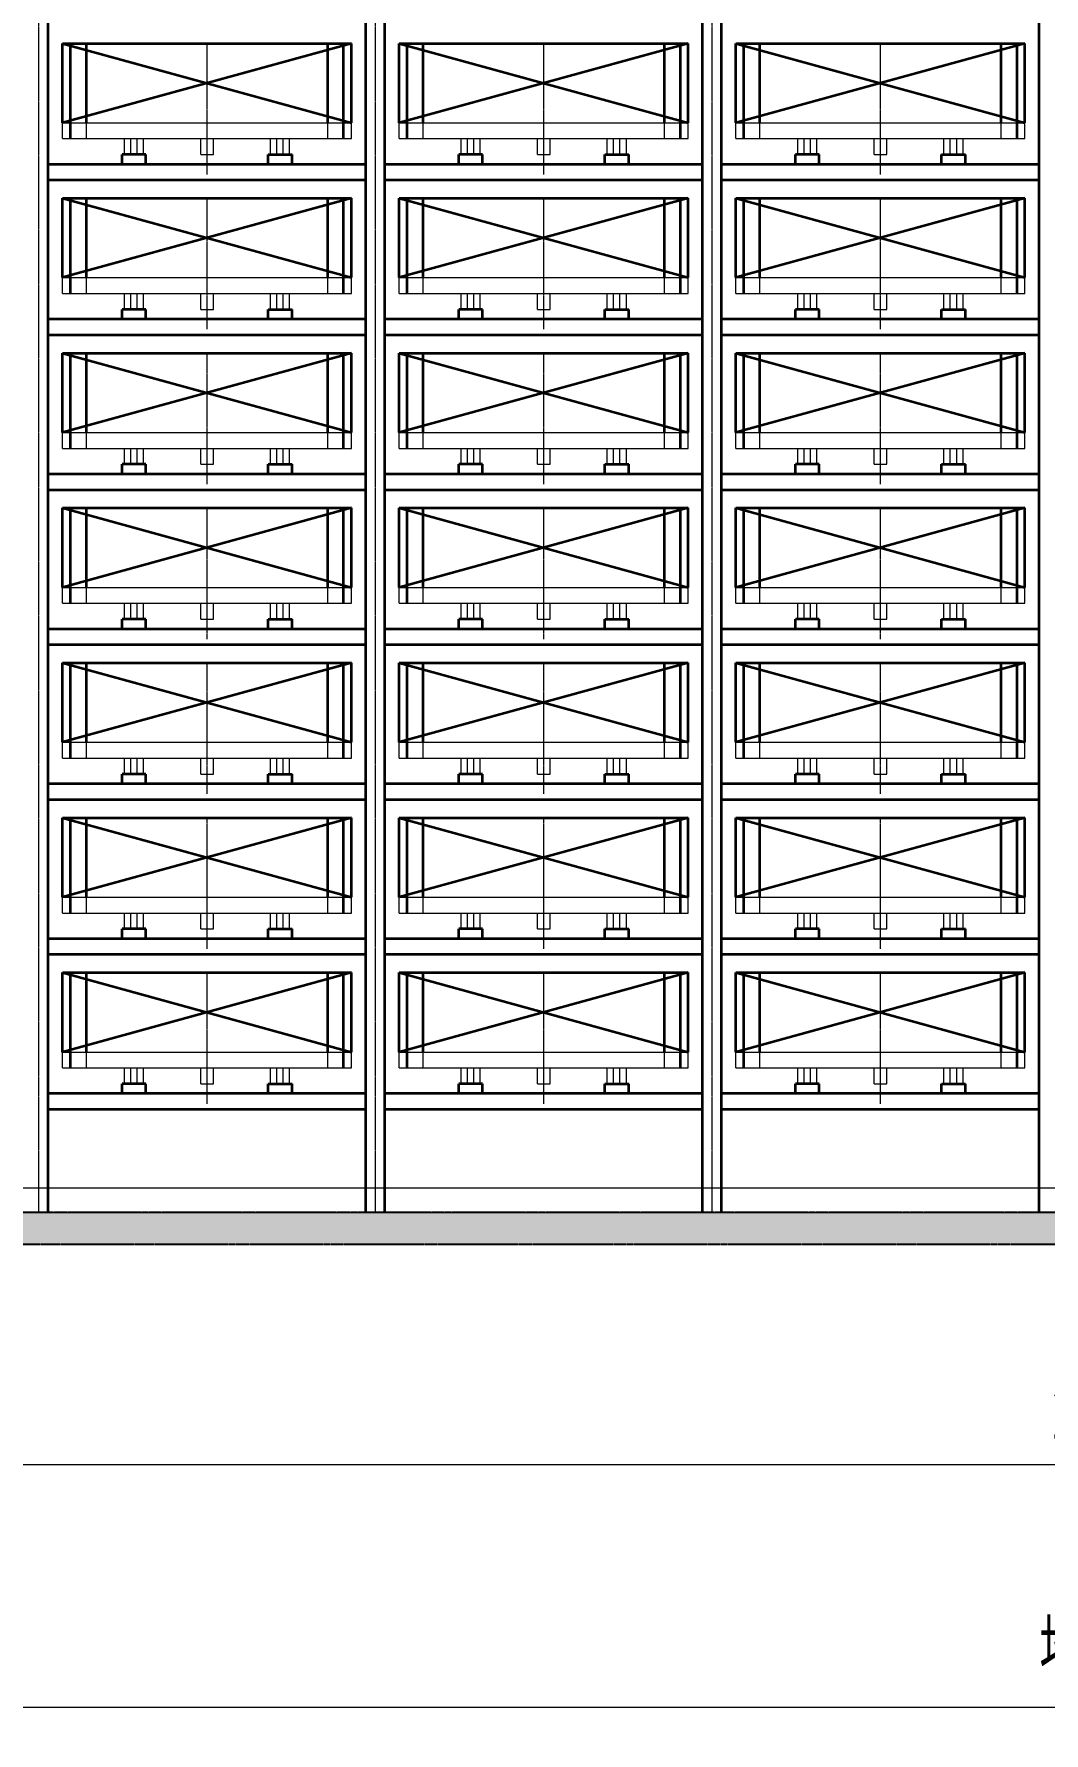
# Model space of a CAD drawing. Header units: millimetres. Extents: x -67280 to 67280, y -47520 to 47520.
# Drawn here: x -20048 to -13688, y 4323 to 15019 of the extents above; entities that cross this region are included whole.
import ezdxf

# ---------------------------------------------------------------- set-up
doc = ezdxf.new("R2010")
doc.units = ezdxf.units.MM
doc.linetypes.add('双点画线', pattern=[22, 12, -2, 2, -2, 2, -2])
doc.linetypes.add('点画线', pattern=[18, 12, -2, 2, -2])
doc.layers.get('0').update_dxf_attribs({"lineweight": 35})
for name, color, linetype, lineweight in [('7', 30, '双点画线', 18), ('ACADCAXA细实线层', 3, 'Continuous', 18), ('ACAD细实线', 2, 'Continuous', 18), ('EB0', 7, 'Continuous', 35), ('中心线层', 1, '点画线', 18), ('剖面线层', 6, 'Continuous', 18), ('尺寸线层', 4, 'Continuous', 18), ('细实线层', 3, 'Continuous', 18)]:
    doc.layers.add(name, color=color, linetype=linetype, lineweight=lineweight)
doc.styles.add('标准', font='', dxfattribs={"width": 0.667})
doc.styles.get('标准').set_extended_font_data('宋体')
doc.dimstyles.new('标准', dxfattribs={"dimscale": 160, "dimtxt": 2, "dimasz": 1, "dimexe": 1, "dimexo": 0, "dimgap": 1, "dimtad": 1, "dimdec": 1, "dimdsep": 46, "dimtxsty": '标准', "dimblk": '_CAXARROW', "dimcen": 0, "dimdle": 2, "dimaunit": 1, "dimadec": 0, "dimazin": 2, "dimtfac": 0.707107, "dimtdec": 3, "dimtmove": 0, "dimatfit": 3, "dimfxl": 0, "dimfrac": 2, "dimtolj": 1, "dimarcsym": 0})

# ---------------------------------------------------------------- blocks, each defined once
blk = doc.blocks.new('*X1422')
at = {"layer": '尺寸线层', "linetype": 'Continuous', "lineweight": 18}
for points in [[(-45548, 4483), (-45388, 4463), (-45388, 4503)], [(20352, 4483), (20192, 4463), (20192, 4503)]]:
    blk.add_hatch(color=0, dxfattribs=at).paths.add_polyline_path(points, flags=0)
at = {"layer": '尺寸线层', "color": 0}
for p, q in [((-45548, 7647), (-45548, 4323)), ((20352, 7647), (20352, 4323))]:
    blk.add_line(p, q, dxfattribs=at)
at = {"layer": '尺寸线层', "color": 0, "linetype": 'Continuous', "lineweight": 18}
blk.add_line((20352, 4483), (-45548, 4483), dxfattribs=at)
at = {"layer": '尺寸线层', "color": 0, "insert": (-12598, 4850), "char_height": 320, "width": 4468.48, "attachment_point": 5, "line_spacing_factor": 1.15057, "style": '标准'}
blk.add_mtext('\\T1.1;地轨总长=65900', dxfattribs=at)
blk = doc.blocks.new('_CAXARROW')
blk.add_hatch(color=0).paths.add_polyline_path([(0, 0), (-1, 0.125), (-1, -0.125)], flags=0)
blk = doc.blocks.new('*X1431')
at = {"layer": '尺寸线层', "linetype": 'Continuous', "lineweight": 18}
for points in [[(-43338, 6014), (-43178, 6034), (-43178, 5994)], [(18142, 6014), (17982, 6034), (17982, 5994)]]:
    blk.add_hatch(color=0, dxfattribs=at).paths.add_polyline_path(points, flags=0)
at = {"layer": '尺寸线层', "color": 0}
for p, q in [((-43338, 7600), (-43338, 5854)), ((18142, 7600), (18142, 5854))]:
    blk.add_line(p, q, dxfattribs=at)
at = {"layer": '尺寸线层', "color": 0, "linetype": 'Continuous', "lineweight": 18}
blk.add_line((-43338, 6014), (18142, 6014), dxfattribs=at)
at = {"layer": '尺寸线层', "color": 0, "insert": (-12598, 6334), "char_height": 320, "width": 4248.88, "attachment_point": 5, "line_spacing_factor": 1.15057, "style": '标准'}
blk.add_mtext('\\T1.1;2120x29=61480', dxfattribs=at)
blk = doc.blocks.new('*X1599')
at = {"layer": '剖面线层', "linetype": 'Continuous', "lineweight": 18}
h = blk.add_hatch(dxfattribs=at)
h.set_pattern_fill('AR-CONC', color=256, style=0)
h.set_pattern_definition([(50, (0, 0), (182.18467, -15.9391), [19.05, -209.55]), (355, (0, 0), (-35.2428, 191.05664), [15.24, -167.64]), (100.451, (15.18, -1.33), (146.9425, 175.1167), [16.19, -178.09]), (46.1842, (0, 50.8), (271.07904, -42.0423), [28.575, -314.325]), (96.6356, (22.6, 47.3), (237.4042, 247.4256), [24.285, -267.135]), (351.184, (0, 50.8), (237.4046, 247.4251), [22.86, -251.46]), (21, (25.4, 38.1), (151.61488, -102.26552), [19.05, -209.55]), (326, (25.4, 38.1), (61.80203, 184.18797), [15.24, -167.64]), (71.4514, (38.03, 29.58), (213.4165, 81.92286), [16.19, -178.09]), (37.5, (0, 0), (3.088603, 84.55504), [0, -165.608, 0, -170.18, 0, -168.275]), (7.5, (0, 0), (66.81966, 100.18057), [0, -97.028, 0, -161.798, 0, -64.135]), (-32.5, (-56.64, 0), (135.590595, -5.728744), [0, -63.5, 0, -198.12, 0, -262.89]), (-42.5, (-82.04, 0), (148.12918, 25.4265), [0, -82.55, 0, -131.572, 0, -186.69])])
h.paths.add_polyline_path([(-65900, -100), (-65900, -3), (-65900, 100), (0, 100), (0, -100)], flags=0)
at = {"layer": '7', "linetype": '双点画线', "lineweight": 25}
for p, q in [((0, 100), (-65900, 100)), ((-65900, -100), (0, -100))]:
    blk.add_line(p, q, dxfattribs=at)

msp = doc.modelspace()

# ---------------------------------------------------------------- linework, layer by layer
at = {"layer": 'ACADCAXA细实线层', "color": 2, "linetype": 'Continuous', "lineweight": 18}
for p, q in [((-19867.969, 14459.786), (-18047.969, 14459.786)), ((-17747.969, 14459.786), (-15927.969, 14459.786)), ((-15627.969, 14459.786), (-13807.969, 14459.786)), ((-19867.969, 14359.786), (-18047.969, 14359.786)), ((-19477.969, 14259.786), (-19477.969, 14359.786)), ((-19397.969, 14259.786), (-19397.969, 14359.786)), ((-18997.969, 14259.786), (-18997.969, 14359.786)), ((-18917.969, 14259.786), (-18917.969, 14359.786)), ((-18517.969, 14259.786), (-18517.969, 14359.786)), ((-18437.969, 14259.786), (-18437.969, 14359.786)), ((-17747.969, 14359.786), (-15927.969, 14359.786)), ((-17357.969, 14259.786), (-17357.969, 14359.786)), ((-17277.969, 14259.786), (-17277.969, 14359.786)), ((-16877.969, 14259.786), (-16877.969, 14359.786)), ((-16797.969, 14259.786), (-16797.969, 14359.786)), ((-16397.969, 14259.786), (-16397.969, 14359.786)), ((-16317.969, 14259.786), (-16317.969, 14359.786)), ((-15627.969, 14359.786), (-13807.969, 14359.786)), ((-15237.969, 14259.786), (-15237.969, 14359.786)), ((-15157.969, 14259.786), (-15157.969, 14359.786)), ((-14757.969, 14259.786), (-14757.969, 14359.786)), ((-14677.969, 14259.786), (-14677.969, 14359.786)), ((-14277.969, 14259.786), (-14277.969, 14359.786)), ((-14197.969, 14259.786), (-14197.969, 14359.786)), ((-19477.969, 14259.786), (-19397.969, 14259.786)), ((-18997.969, 14259.786), (-18917.969, 14259.786)), ((-18517.969, 14259.786), (-18437.969, 14259.786)), ((-17357.969, 14259.786), (-17277.969, 14259.786)), ((-16877.969, 14259.786), (-16797.969, 14259.786)), ((-16397.969, 14259.786), (-16317.969, 14259.786)), ((-15237.969, 14259.786), (-15157.969, 14259.786)), ((-14757.969, 14259.786), (-14677.969, 14259.786)), ((-14277.969, 14259.786), (-14197.969, 14259.786)), ((-19867.969, 13484.786), (-18047.969, 13484.786)), ((-17747.969, 13484.786), (-15927.969, 13484.786)), ((-15627.969, 13484.786), (-13807.969, 13484.786)), ((-19867.969, 13384.786), (-18047.969, 13384.786)), ((-19477.969, 13284.786), (-19477.969, 13384.786)), ((-19397.969, 13284.786), (-19397.969, 13384.786)), ((-18997.969, 13284.786), (-18997.969, 13384.786)), ((-18917.969, 13284.786), (-18917.969, 13384.786)), ((-18517.969, 13284.786), (-18517.969, 13384.786)), ((-18437.969, 13284.786), (-18437.969, 13384.786)), ((-17747.969, 13384.786), (-15927.969, 13384.786)), ((-17357.969, 13284.786), (-17357.969, 13384.786)), ((-17277.969, 13284.786), (-17277.969, 13384.786)), ((-16877.969, 13284.786), (-16877.969, 13384.786)), ((-16797.969, 13284.786), (-16797.969, 13384.786)), ((-16397.969, 13284.786), (-16397.969, 13384.786)), ((-16317.969, 13284.786), (-16317.969, 13384.786)), ((-15627.969, 13384.786), (-13807.969, 13384.786)), ((-15237.969, 13284.786), (-15237.969, 13384.786)), ((-15157.969, 13284.786), (-15157.969, 13384.786)), ((-14757.969, 13284.786), (-14757.969, 13384.786)), ((-14677.969, 13284.786), (-14677.969, 13384.786)), ((-14277.969, 13284.786), (-14277.969, 13384.786)), ((-14197.969, 13284.786), (-14197.969, 13384.786)), ((-19477.969, 13284.786), (-19397.969, 13284.786)), ((-18997.969, 13284.786), (-18917.969, 13284.786)), ((-18517.969, 13284.786), (-18437.969, 13284.786)), ((-17357.969, 13284.786), (-17277.969, 13284.786)), ((-16877.969, 13284.786), (-16797.969, 13284.786)), ((-16397.969, 13284.786), (-16317.969, 13284.786)), ((-15237.969, 13284.786), (-15157.969, 13284.786)), ((-14757.969, 13284.786), (-14677.969, 13284.786)), ((-14277.969, 13284.786), (-14197.969, 13284.786)), ((-19867.969, 12509.786), (-18047.969, 12509.786)), ((-19867.969, 12409.786), (-18047.969, 12409.786)), ((-19477.969, 12309.786), (-19477.969, 12409.786)), ((-19397.969, 12309.786), (-19397.969, 12409.786)), ((-18997.969, 12309.786), (-18997.969, 12409.786)), ((-18917.969, 12309.786), (-18917.969, 12409.786)), ((-18517.969, 12309.786), (-18517.969, 12409.786)), ((-18437.969, 12309.786), (-18437.969, 12409.786)), ((-17747.969, 12509.786), (-15927.969, 12509.786)), ((-17747.969, 12409.786), (-15927.969, 12409.786)), ((-17357.969, 12309.786), (-17357.969, 12409.786)), ((-17277.969, 12309.786), (-17277.969, 12409.786)), ((-16877.969, 12309.786), (-16877.969, 12409.786)), ((-16797.969, 12309.786), (-16797.969, 12409.786)), ((-16397.969, 12309.786), (-16397.969, 12409.786)), ((-16317.969, 12309.786), (-16317.969, 12409.786)), ((-15627.969, 12509.786), (-13807.969, 12509.786)), ((-15627.969, 12409.786), (-13807.969, 12409.786)), ((-15237.969, 12309.786), (-15237.969, 12409.786)), ((-15157.969, 12309.786), (-15157.969, 12409.786)), ((-14757.969, 12309.786), (-14757.969, 12409.786)), ((-14677.969, 12309.786), (-14677.969, 12409.786)), ((-14277.969, 12309.786), (-14277.969, 12409.786)), ((-14197.969, 12309.786), (-14197.969, 12409.786)), ((-19477.969, 12309.786), (-19397.969, 12309.786)), ((-18997.969, 12309.786), (-18917.969, 12309.786)), ((-18517.969, 12309.786), (-18437.969, 12309.786)), ((-17357.969, 12309.786), (-17277.969, 12309.786)), ((-16877.969, 12309.786), (-16797.969, 12309.786)), ((-16397.969, 12309.786), (-16317.969, 12309.786)), ((-15237.969, 12309.786), (-15157.969, 12309.786)), ((-14757.969, 12309.786), (-14677.969, 12309.786)), ((-14277.969, 12309.786), (-14197.969, 12309.786)), ((-19867.969, 11534.786), (-18047.969, 11534.786)), ((-17747.969, 11534.786), (-15927.969, 11534.786)), ((-15627.969, 11534.786), (-13807.969, 11534.786)), ((-19867.969, 11434.786), (-18047.969, 11434.786)), ((-19477.969, 11334.786), (-19477.969, 11434.786)), ((-19397.969, 11334.786), (-19397.969, 11434.786)), ((-18997.969, 11334.786), (-18997.969, 11434.786)), ((-18917.969, 11334.786), (-18917.969, 11434.786)), ((-18517.969, 11334.786), (-18517.969, 11434.786)), ((-18437.969, 11334.786), (-18437.969, 11434.786)), ((-17747.969, 11434.786), (-15927.969, 11434.786)), ((-17357.969, 11334.786), (-17357.969, 11434.786)), ((-17277.969, 11334.786), (-17277.969, 11434.786)), ((-16877.969, 11334.786), (-16877.969, 11434.786)), ((-16797.969, 11334.786), (-16797.969, 11434.786)), ((-16397.969, 11334.786), (-16397.969, 11434.786)), ((-16317.969, 11334.786), (-16317.969, 11434.786)), ((-15627.969, 11434.786), (-13807.969, 11434.786)), ((-15237.969, 11334.786), (-15237.969, 11434.786)), ((-15157.969, 11334.786), (-15157.969, 11434.786)), ((-14757.969, 11334.786), (-14757.969, 11434.786)), ((-14677.969, 11334.786), (-14677.969, 11434.786)), ((-14277.969, 11334.786), (-14277.969, 11434.786)), ((-14197.969, 11334.786), (-14197.969, 11434.786)), ((-19477.969, 11334.786), (-19397.969, 11334.786)), ((-18997.969, 11334.786), (-18917.969, 11334.786)), ((-18517.969, 11334.786), (-18437.969, 11334.786)), ((-17357.969, 11334.786), (-17277.969, 11334.786)), ((-16877.969, 11334.786), (-16797.969, 11334.786)), ((-16397.969, 11334.786), (-16317.969, 11334.786)), ((-15237.969, 11334.786), (-15157.969, 11334.786)), ((-14757.969, 11334.786), (-14677.969, 11334.786)), ((-14277.969, 11334.786), (-14197.969, 11334.786)), ((-19867.969, 10559.786), (-18047.969, 10559.786)), ((-17747.969, 10559.786), (-15927.969, 10559.786)), ((-15627.969, 10559.786), (-13807.969, 10559.786)), ((-19867.969, 10459.786), (-18047.969, 10459.786)), ((-19477.969, 10359.786), (-19477.969, 10459.786)), ((-19397.969, 10359.786), (-19397.969, 10459.786)), ((-18997.969, 10359.786), (-18997.969, 10459.786)), ((-18917.969, 10359.786), (-18917.969, 10459.786)), ((-18517.969, 10359.786), (-18517.969, 10459.786)), ((-18437.969, 10359.786), (-18437.969, 10459.786)), ((-17747.969, 10459.786), (-15927.969, 10459.786)), ((-17357.969, 10359.786), (-17357.969, 10459.786)), ((-17277.969, 10359.786), (-17277.969, 10459.786)), ((-16877.969, 10359.786), (-16877.969, 10459.786)), ((-16797.969, 10359.786), (-16797.969, 10459.786)), ((-16397.969, 10359.786), (-16397.969, 10459.786)), ((-16317.969, 10359.786), (-16317.969, 10459.786)), ((-15627.969, 10459.786), (-13807.969, 10459.786)), ((-15237.969, 10359.786), (-15237.969, 10459.786)), ((-15157.969, 10359.786), (-15157.969, 10459.786)), ((-14757.969, 10359.786), (-14757.969, 10459.786)), ((-14677.969, 10359.786), (-14677.969, 10459.786)), ((-14277.969, 10359.786), (-14277.969, 10459.786)), ((-14197.969, 10359.786), (-14197.969, 10459.786)), ((-19477.969, 10359.786), (-19397.969, 10359.786)), ((-18997.969, 10359.786), (-18917.969, 10359.786)), ((-18517.969, 10359.786), (-18437.969, 10359.786)), ((-17357.969, 10359.786), (-17277.969, 10359.786)), ((-16877.969, 10359.786), (-16797.969, 10359.786)), ((-16397.969, 10359.786), (-16317.969, 10359.786)), ((-15237.969, 10359.786), (-15157.969, 10359.786)), ((-14757.969, 10359.786), (-14677.969, 10359.786)), ((-14277.969, 10359.786), (-14197.969, 10359.786)), ((-19867.969, 9584.786), (-18047.969, 9584.786)), ((-17747.969, 9584.786), (-15927.969, 9584.786)), ((-15627.969, 9584.786), (-13807.969, 9584.786)), ((-19867.969, 9484.786), (-18047.969, 9484.786)), ((-19477.969, 9384.786), (-19477.969, 9484.786)), ((-19397.969, 9384.786), (-19397.969, 9484.786)), ((-18997.969, 9384.786), (-18997.969, 9484.786)), ((-18917.969, 9384.786), (-18917.969, 9484.786)), ((-18517.969, 9384.786), (-18517.969, 9484.786)), ((-18437.969, 9384.786), (-18437.969, 9484.786)), ((-17747.969, 9484.786), (-15927.969, 9484.786)), ((-17357.969, 9384.786), (-17357.969, 9484.786)), ((-17277.969, 9384.786), (-17277.969, 9484.786)), ((-16877.969, 9384.786), (-16877.969, 9484.786)), ((-16797.969, 9384.786), (-16797.969, 9484.786)), ((-16397.969, 9384.786), (-16397.969, 9484.786)), ((-16317.969, 9384.786), (-16317.969, 9484.786)), ((-15627.969, 9484.786), (-13807.969, 9484.786)), ((-15237.969, 9384.786), (-15237.969, 9484.786)), ((-15157.969, 9384.786), (-15157.969, 9484.786)), ((-14757.969, 9384.786), (-14757.969, 9484.786)), ((-14677.969, 9384.786), (-14677.969, 9484.786)), ((-14277.969, 9384.786), (-14277.969, 9484.786)), ((-14197.969, 9384.786), (-14197.969, 9484.786)), ((-19477.969, 9384.786), (-19397.969, 9384.786)), ((-18997.969, 9384.786), (-18917.969, 9384.786)), ((-18517.969, 9384.786), (-18437.969, 9384.786)), ((-17357.969, 9384.786), (-17277.969, 9384.786)), ((-16877.969, 9384.786), (-16797.969, 9384.786)), ((-16397.969, 9384.786), (-16317.969, 9384.786)), ((-15237.969, 9384.786), (-15157.969, 9384.786)), ((-14757.969, 9384.786), (-14677.969, 9384.786)), ((-14277.969, 9384.786), (-14197.969, 9384.786)), ((-19867.969, 8609.786), (-18047.969, 8609.786)), ((-17747.969, 8609.786), (-15927.969, 8609.786)), ((-15627.969, 8609.786), (-13807.969, 8609.786)), ((-19867.969, 8509.786), (-18047.969, 8509.786)), ((-19477.969, 8409.786), (-19477.969, 8509.786)), ((-19397.969, 8409.786), (-19397.969, 8509.786)), ((-18997.969, 8409.786), (-18997.969, 8509.786)), ((-18917.969, 8409.786), (-18917.969, 8509.786)), ((-18517.969, 8409.786), (-18517.969, 8509.786)), ((-18437.969, 8409.786), (-18437.969, 8509.786)), ((-17747.969, 8509.786), (-15927.969, 8509.786)), ((-17357.969, 8409.786), (-17357.969, 8509.786)), ((-17277.969, 8409.786), (-17277.969, 8509.786)), ((-16877.969, 8409.786), (-16877.969, 8509.786)), ((-16797.969, 8409.786), (-16797.969, 8509.786)), ((-16397.969, 8409.786), (-16397.969, 8509.786)), ((-16317.969, 8409.786), (-16317.969, 8509.786)), ((-15627.969, 8509.786), (-13807.969, 8509.786)), ((-15237.969, 8409.786), (-15237.969, 8509.786)), ((-15157.969, 8409.786), (-15157.969, 8509.786)), ((-14757.969, 8409.786), (-14757.969, 8509.786)), ((-14677.969, 8409.786), (-14677.969, 8509.786)), ((-14277.969, 8409.786), (-14277.969, 8509.786)), ((-14197.969, 8409.786), (-14197.969, 8509.786)), ((-19477.969, 8409.786), (-19397.969, 8409.786)), ((-18997.969, 8409.786), (-18917.969, 8409.786)), ((-18517.969, 8409.786), (-18437.969, 8409.786)), ((-17357.969, 8409.786), (-17277.969, 8409.786)), ((-16877.969, 8409.786), (-16797.969, 8409.786)), ((-16397.969, 8409.786), (-16317.969, 8409.786)), ((-15237.969, 8409.786), (-15157.969, 8409.786)), ((-14757.969, 8409.786), (-14677.969, 8409.786)), ((-14277.969, 8409.786), (-14197.969, 8409.786))]:
    msp.add_line(p, q, dxfattribs=at)
at = {"layer": 'EB0'}
for p, q in [((-19957.969, 7599.786), (-19957.969, 18849.786)), ((-17957.969, 7599.786), (-17957.969, 18849.786)), ((-17837.969, 7599.786), (-17837.969, 18849.786)), ((-15837.969, 7599.786), (-15837.969, 18849.786)), ((-15717.969, 7599.786), (-15717.969, 18849.786)), ((-13717.969, 7599.786), (-13717.969, 18849.786)), ((-19492.969, 14199.786), (-19492.969, 14259.786)), ((-19342.969, 14259.786), (-19492.969, 14259.786)), ((-19342.969, 14199.786), (-19342.969, 14259.786)), ((-18572.969, 14259.786), (-18422.969, 14259.786)), ((-18572.969, 14199.786), (-18572.969, 14259.786)), ((-18422.969, 14199.786), (-18422.969, 14259.786)), ((-17372.969, 14199.786), (-17372.969, 14259.786)), ((-17222.969, 14259.786), (-17372.969, 14259.786)), ((-17222.969, 14199.786), (-17222.969, 14259.786)), ((-16452.969, 14259.786), (-16302.969, 14259.786)), ((-16452.969, 14199.786), (-16452.969, 14259.786)), ((-16302.969, 14199.786), (-16302.969, 14259.786)), ((-15252.969, 14199.786), (-15252.969, 14259.786)), ((-15102.969, 14259.786), (-15252.969, 14259.786)), ((-15102.969, 14199.786), (-15102.969, 14259.786)), ((-14332.969, 14259.786), (-14182.969, 14259.786)), ((-14332.969, 14199.786), (-14332.969, 14259.786)), ((-14182.969, 14199.786), (-14182.969, 14259.786)), ((-19957.969, 14199.786), (-17957.969, 14199.786)), ((-19717.969, 14199.786), (-17957.969, 14199.786)), ((-17837.969, 14199.786), (-15837.969, 14199.786)), ((-17597.969, 14199.786), (-15837.969, 14199.786)), ((-15717.969, 14199.786), (-13717.969, 14199.786)), ((-15477.969, 14199.786), (-13717.969, 14199.786)), ((-19957.969, 14099.786), (-17957.969, 14099.786)), ((-19717.969, 14099.786), (-17957.969, 14099.786)), ((-17837.969, 14099.786), (-15837.969, 14099.786)), ((-17597.969, 14099.786), (-15837.969, 14099.786)), ((-15717.969, 14099.786), (-13717.969, 14099.786)), ((-15477.969, 14099.786), (-13717.969, 14099.786)), ((-19492.969, 13224.786), (-19492.969, 13284.786)), ((-19342.969, 13284.786), (-19492.969, 13284.786)), ((-19342.969, 13224.786), (-19342.969, 13284.786)), ((-18572.969, 13284.786), (-18422.969, 13284.786)), ((-18572.969, 13224.786), (-18572.969, 13284.786)), ((-18422.969, 13224.786), (-18422.969, 13284.786)), ((-17372.969, 13224.786), (-17372.969, 13284.786)), ((-17222.969, 13284.786), (-17372.969, 13284.786)), ((-17222.969, 13224.786), (-17222.969, 13284.786)), ((-16452.969, 13284.786), (-16302.969, 13284.786)), ((-16452.969, 13224.786), (-16452.969, 13284.786)), ((-16302.969, 13224.786), (-16302.969, 13284.786)), ((-15252.969, 13224.786), (-15252.969, 13284.786)), ((-15102.969, 13284.786), (-15252.969, 13284.786)), ((-15102.969, 13224.786), (-15102.969, 13284.786)), ((-14332.969, 13284.786), (-14182.969, 13284.786)), ((-14332.969, 13224.786), (-14332.969, 13284.786)), ((-14182.969, 13224.786), (-14182.969, 13284.786)), ((-19957.969, 13224.786), (-17957.969, 13224.786)), ((-19717.969, 13224.786), (-17957.969, 13224.786)), ((-17837.969, 13224.786), (-15837.969, 13224.786)), ((-17597.969, 13224.786), (-15837.969, 13224.786)), ((-15717.969, 13224.786), (-13717.969, 13224.786)), ((-15477.969, 13224.786), (-13717.969, 13224.786)), ((-19957.969, 13124.786), (-17957.969, 13124.786)), ((-19717.969, 13124.786), (-17957.969, 13124.786)), ((-17837.969, 13124.786), (-15837.969, 13124.786)), ((-17597.969, 13124.786), (-15837.969, 13124.786)), ((-15717.969, 13124.786), (-13717.969, 13124.786)), ((-15477.969, 13124.786), (-13717.969, 13124.786)), ((-19492.969, 12249.786), (-19492.969, 12309.786)), ((-19342.969, 12309.786), (-19492.969, 12309.786)), ((-19342.969, 12249.786), (-19342.969, 12309.786)), ((-18572.969, 12309.786), (-18422.969, 12309.786)), ((-18572.969, 12249.786), (-18572.969, 12309.786)), ((-18422.969, 12249.786), (-18422.969, 12309.786)), ((-17372.969, 12249.786), (-17372.969, 12309.786)), ((-17222.969, 12309.786), (-17372.969, 12309.786)), ((-17222.969, 12249.786), (-17222.969, 12309.786)), ((-16452.969, 12309.786), (-16302.969, 12309.786)), ((-16452.969, 12249.786), (-16452.969, 12309.786)), ((-16302.969, 12249.786), (-16302.969, 12309.786)), ((-15252.969, 12249.786), (-15252.969, 12309.786)), ((-15102.969, 12309.786), (-15252.969, 12309.786)), ((-15102.969, 12249.786), (-15102.969, 12309.786)), ((-14332.969, 12309.786), (-14182.969, 12309.786)), ((-14332.969, 12249.786), (-14332.969, 12309.786)), ((-14182.969, 12249.786), (-14182.969, 12309.786)), ((-19957.969, 12249.786), (-17957.969, 12249.786)), ((-19717.969, 12249.786), (-17957.969, 12249.786)), ((-17837.969, 12249.786), (-15837.969, 12249.786)), ((-17597.969, 12249.786), (-15837.969, 12249.786)), ((-15717.969, 12249.786), (-13717.969, 12249.786)), ((-15477.969, 12249.786), (-13717.969, 12249.786)), ((-19957.969, 12149.786), (-17957.969, 12149.786)), ((-19717.969, 12149.786), (-17957.969, 12149.786)), ((-17837.969, 12149.786), (-15837.969, 12149.786)), ((-17597.969, 12149.786), (-15837.969, 12149.786)), ((-15717.969, 12149.786), (-13717.969, 12149.786)), ((-15477.969, 12149.786), (-13717.969, 12149.786)), ((-19957.969, 11274.786), (-17957.969, 11274.786)), ((-19717.969, 11274.786), (-17957.969, 11274.786)), ((-19492.969, 11274.786), (-19492.969, 11334.786)), ((-19342.969, 11334.786), (-19492.969, 11334.786)), ((-19342.969, 11274.786), (-19342.969, 11334.786)), ((-18572.969, 11334.786), (-18422.969, 11334.786)), ((-18572.969, 11274.786), (-18572.969, 11334.786)), ((-18422.969, 11274.786), (-18422.969, 11334.786)), ((-17837.969, 11274.786), (-15837.969, 11274.786)), ((-17597.969, 11274.786), (-15837.969, 11274.786)), ((-17372.969, 11274.786), (-17372.969, 11334.786)), ((-17222.969, 11334.786), (-17372.969, 11334.786)), ((-17222.969, 11274.786), (-17222.969, 11334.786)), ((-16452.969, 11334.786), (-16302.969, 11334.786)), ((-16452.969, 11274.786), (-16452.969, 11334.786)), ((-16302.969, 11274.786), (-16302.969, 11334.786)), ((-15717.969, 11274.786), (-13717.969, 11274.786)), ((-15477.969, 11274.786), (-13717.969, 11274.786)), ((-15252.969, 11274.786), (-15252.969, 11334.786)), ((-15102.969, 11334.786), (-15252.969, 11334.786)), ((-15102.969, 11274.786), (-15102.969, 11334.786)), ((-14332.969, 11334.786), (-14182.969, 11334.786)), ((-14332.969, 11274.786), (-14332.969, 11334.786)), ((-14182.969, 11274.786), (-14182.969, 11334.786)), ((-19957.969, 11174.786), (-17957.969, 11174.786)), ((-19717.969, 11174.786), (-17957.969, 11174.786)), ((-17837.969, 11174.786), (-15837.969, 11174.786)), ((-17597.969, 11174.786), (-15837.969, 11174.786)), ((-15717.969, 11174.786), (-13717.969, 11174.786)), ((-15477.969, 11174.786), (-13717.969, 11174.786)), ((-19957.969, 10299.786), (-17957.969, 10299.786)), ((-19717.969, 10299.786), (-17957.969, 10299.786)), ((-19492.969, 10299.786), (-19492.969, 10359.786)), ((-19342.969, 10359.786), (-19492.969, 10359.786)), ((-19342.969, 10299.786), (-19342.969, 10359.786)), ((-18572.969, 10359.786), (-18422.969, 10359.786)), ((-18572.969, 10299.786), (-18572.969, 10359.786)), ((-18422.969, 10299.786), (-18422.969, 10359.786)), ((-17837.969, 10299.786), (-15837.969, 10299.786)), ((-17597.969, 10299.786), (-15837.969, 10299.786)), ((-17372.969, 10299.786), (-17372.969, 10359.786)), ((-17222.969, 10359.786), (-17372.969, 10359.786)), ((-17222.969, 10299.786), (-17222.969, 10359.786)), ((-16452.969, 10359.786), (-16302.969, 10359.786)), ((-16452.969, 10299.786), (-16452.969, 10359.786)), ((-16302.969, 10299.786), (-16302.969, 10359.786)), ((-15717.969, 10299.786), (-13717.969, 10299.786)), ((-15477.969, 10299.786), (-13717.969, 10299.786)), ((-15252.969, 10299.786), (-15252.969, 10359.786)), ((-15102.969, 10359.786), (-15252.969, 10359.786)), ((-15102.969, 10299.786), (-15102.969, 10359.786)), ((-14332.969, 10359.786), (-14182.969, 10359.786)), ((-14332.969, 10299.786), (-14332.969, 10359.786)), ((-14182.969, 10299.786), (-14182.969, 10359.786)), ((-19957.969, 10199.786), (-17957.969, 10199.786)), ((-19717.969, 10199.786), (-17957.969, 10199.786)), ((-17837.969, 10199.786), (-15837.969, 10199.786)), ((-17597.969, 10199.786), (-15837.969, 10199.786)), ((-15717.969, 10199.786), (-13717.969, 10199.786)), ((-15477.969, 10199.786), (-13717.969, 10199.786)), ((-19957.969, 9324.786), (-17957.969, 9324.786)), ((-19717.969, 9324.786), (-17957.969, 9324.786)), ((-19492.969, 9324.786), (-19492.969, 9384.786)), ((-19342.969, 9384.786), (-19492.969, 9384.786)), ((-19342.969, 9324.786), (-19342.969, 9384.786)), ((-18572.969, 9384.786), (-18422.969, 9384.786)), ((-18572.969, 9324.786), (-18572.969, 9384.786)), ((-18422.969, 9324.786), (-18422.969, 9384.786)), ((-17837.969, 9324.786), (-15837.969, 9324.786)), ((-17597.969, 9324.786), (-15837.969, 9324.786)), ((-17372.969, 9324.786), (-17372.969, 9384.786)), ((-17222.969, 9384.786), (-17372.969, 9384.786)), ((-17222.969, 9324.786), (-17222.969, 9384.786)), ((-16452.969, 9384.786), (-16302.969, 9384.786)), ((-16452.969, 9324.786), (-16452.969, 9384.786)), ((-16302.969, 9324.786), (-16302.969, 9384.786)), ((-15717.969, 9324.786), (-13717.969, 9324.786)), ((-15477.969, 9324.786), (-13717.969, 9324.786)), ((-15252.969, 9324.786), (-15252.969, 9384.786)), ((-15102.969, 9384.786), (-15252.969, 9384.786)), ((-15102.969, 9324.786), (-15102.969, 9384.786)), ((-14332.969, 9384.786), (-14182.969, 9384.786)), ((-14332.969, 9324.786), (-14332.969, 9384.786)), ((-14182.969, 9324.786), (-14182.969, 9384.786)), ((-19957.969, 9224.786), (-17957.969, 9224.786)), ((-19717.969, 9224.786), (-17957.969, 9224.786)), ((-17837.969, 9224.786), (-15837.969, 9224.786)), ((-17597.969, 9224.786), (-15837.969, 9224.786)), ((-15717.969, 9224.786), (-13717.969, 9224.786)), ((-15477.969, 9224.786), (-13717.969, 9224.786)), ((-19957.969, 8349.786), (-17957.969, 8349.786)), ((-19717.969, 8349.786), (-17957.969, 8349.786)), ((-19492.969, 8349.786), (-19492.969, 8409.786)), ((-19342.969, 8409.786), (-19492.969, 8409.786)), ((-19342.969, 8349.786), (-19342.969, 8409.786)), ((-18572.969, 8409.786), (-18422.969, 8409.786)), ((-18572.969, 8349.786), (-18572.969, 8409.786)), ((-18422.969, 8349.786), (-18422.969, 8409.786)), ((-17837.969, 8349.786), (-15837.969, 8349.786)), ((-17597.969, 8349.786), (-15837.969, 8349.786)), ((-17372.969, 8349.786), (-17372.969, 8409.786)), ((-17222.969, 8409.786), (-17372.969, 8409.786)), ((-17222.969, 8349.786), (-17222.969, 8409.786)), ((-16452.969, 8409.786), (-16302.969, 8409.786)), ((-16452.969, 8349.786), (-16452.969, 8409.786)), ((-16302.969, 8349.786), (-16302.969, 8409.786)), ((-15717.969, 8349.786), (-13717.969, 8349.786)), ((-15477.969, 8349.786), (-13717.969, 8349.786)), ((-15252.969, 8349.786), (-15252.969, 8409.786)), ((-15102.969, 8409.786), (-15252.969, 8409.786)), ((-15102.969, 8349.786), (-15102.969, 8409.786)), ((-14332.969, 8409.786), (-14182.969, 8409.786)), ((-14332.969, 8349.786), (-14332.969, 8409.786)), ((-14182.969, 8349.786), (-14182.969, 8409.786)), ((-19957.969, 8249.786), (-17957.969, 8249.786)), ((-19717.969, 8249.786), (-17957.969, 8249.786)), ((-17837.969, 8249.786), (-15837.969, 8249.786)), ((-17597.969, 8249.786), (-15837.969, 8249.786)), ((-15717.969, 8249.786), (-13717.969, 8249.786)), ((-15477.969, 8249.786), (-13717.969, 8249.786))]:
    msp.add_line(p, q, dxfattribs=at)
at = {"layer": 'EB0', "color": 2}
for p, q in [((-19867.969, 14959.786), (-18047.969, 14959.786)), ((-18047.969, 14959.786), (-19867.969, 14459.786)), ((-19867.969, 14959.786), (-18047.969, 14459.786)), ((-19867.969, 14459.786), (-19867.969, 14959.786)), ((-18047.969, 14459.786), (-18047.969, 14959.786)), ((-17747.969, 14959.786), (-15927.969, 14959.786)), ((-15927.969, 14959.786), (-17747.969, 14459.786)), ((-17747.969, 14959.786), (-15927.969, 14459.786)), ((-17747.969, 14459.786), (-17747.969, 14959.786)), ((-15927.969, 14459.786), (-15927.969, 14959.786)), ((-15627.969, 14959.786), (-13807.969, 14959.786)), ((-13807.969, 14959.786), (-15627.969, 14459.786)), ((-15627.969, 14959.786), (-13807.969, 14459.786)), ((-15627.969, 14459.786), (-15627.969, 14959.786)), ((-13807.969, 14459.786), (-13807.969, 14959.786)), ((-19867.969, 13984.786), (-18047.969, 13984.786)), ((-18047.969, 13984.786), (-19867.969, 13484.786)), ((-19867.969, 13984.786), (-18047.969, 13484.786)), ((-19867.969, 13484.786), (-19867.969, 13984.786)), ((-18047.969, 13484.786), (-18047.969, 13984.786)), ((-17747.969, 13984.786), (-15927.969, 13984.786)), ((-15927.969, 13984.786), (-17747.969, 13484.786)), ((-17747.969, 13984.786), (-15927.969, 13484.786)), ((-17747.969, 13484.786), (-17747.969, 13984.786)), ((-15927.969, 13484.786), (-15927.969, 13984.786)), ((-15627.969, 13984.786), (-13807.969, 13984.786)), ((-13807.969, 13984.786), (-15627.969, 13484.786)), ((-15627.969, 13984.786), (-13807.969, 13484.786)), ((-15627.969, 13484.786), (-15627.969, 13984.786)), ((-13807.969, 13484.786), (-13807.969, 13984.786)), ((-19867.969, 13009.786), (-18047.969, 13009.786)), ((-18047.969, 13009.786), (-19867.969, 12509.786)), ((-19867.969, 13009.786), (-18047.969, 12509.786)), ((-19867.969, 12509.786), (-19867.969, 13009.786)), ((-18047.969, 12509.786), (-18047.969, 13009.786)), ((-17747.969, 13009.786), (-15927.969, 13009.786)), ((-15927.969, 13009.786), (-17747.969, 12509.786)), ((-17747.969, 13009.786), (-15927.969, 12509.786)), ((-17747.969, 12509.786), (-17747.969, 13009.786)), ((-15927.969, 12509.786), (-15927.969, 13009.786)), ((-15627.969, 13009.786), (-13807.969, 13009.786)), ((-13807.969, 13009.786), (-15627.969, 12509.786)), ((-15627.969, 13009.786), (-13807.969, 12509.786)), ((-15627.969, 12509.786), (-15627.969, 13009.786)), ((-13807.969, 12509.786), (-13807.969, 13009.786)), ((-19867.969, 12034.786), (-18047.969, 12034.786)), ((-18047.969, 12034.786), (-19867.969, 11534.786)), ((-19867.969, 12034.786), (-18047.969, 11534.786)), ((-19867.969, 11534.786), (-19867.969, 12034.786)), ((-18047.969, 11534.786), (-18047.969, 12034.786)), ((-17747.969, 12034.786), (-15927.969, 12034.786)), ((-15927.969, 12034.786), (-17747.969, 11534.786)), ((-17747.969, 12034.786), (-15927.969, 11534.786)), ((-17747.969, 11534.786), (-17747.969, 12034.786)), ((-15927.969, 11534.786), (-15927.969, 12034.786)), ((-15627.969, 12034.786), (-13807.969, 12034.786)), ((-13807.969, 12034.786), (-15627.969, 11534.786)), ((-15627.969, 12034.786), (-13807.969, 11534.786)), ((-15627.969, 11534.786), (-15627.969, 12034.786)), ((-13807.969, 11534.786), (-13807.969, 12034.786)), ((-19867.969, 11059.786), (-18047.969, 11059.786)), ((-18047.969, 11059.786), (-19867.969, 10559.786)), ((-19867.969, 11059.786), (-18047.969, 10559.786)), ((-19867.969, 10559.786), (-19867.969, 11059.786)), ((-18047.969, 10559.786), (-18047.969, 11059.786)), ((-17747.969, 11059.786), (-15927.969, 11059.786)), ((-15927.969, 11059.786), (-17747.969, 10559.786)), ((-17747.969, 11059.786), (-15927.969, 10559.786)), ((-17747.969, 10559.786), (-17747.969, 11059.786)), ((-15927.969, 10559.786), (-15927.969, 11059.786)), ((-15627.969, 11059.786), (-13807.969, 11059.786)), ((-13807.969, 11059.786), (-15627.969, 10559.786)), ((-15627.969, 11059.786), (-13807.969, 10559.786)), ((-15627.969, 10559.786), (-15627.969, 11059.786)), ((-13807.969, 10559.786), (-13807.969, 11059.786)), ((-19867.969, 10084.786), (-18047.969, 10084.786)), ((-18047.969, 10084.786), (-19867.969, 9584.786)), ((-19867.969, 10084.786), (-18047.969, 9584.786)), ((-19867.969, 9584.786), (-19867.969, 10084.786)), ((-18047.969, 9584.786), (-18047.969, 10084.786)), ((-17747.969, 10084.786), (-15927.969, 10084.786)), ((-15927.969, 10084.786), (-17747.969, 9584.786)), ((-17747.969, 10084.786), (-15927.969, 9584.786)), ((-17747.969, 9584.786), (-17747.969, 10084.786)), ((-15927.969, 9584.786), (-15927.969, 10084.786)), ((-15627.969, 10084.786), (-13807.969, 10084.786)), ((-13807.969, 10084.786), (-15627.969, 9584.786)), ((-15627.969, 10084.786), (-13807.969, 9584.786)), ((-15627.969, 9584.786), (-15627.969, 10084.786)), ((-13807.969, 9584.786), (-13807.969, 10084.786)), ((-19867.969, 9109.786), (-18047.969, 9109.786)), ((-18047.969, 9109.786), (-19867.969, 8609.786)), ((-19867.969, 9109.786), (-18047.969, 8609.786)), ((-19867.969, 8609.786), (-19867.969, 9109.786)), ((-18047.969, 8609.786), (-18047.969, 9109.786)), ((-17747.969, 9109.786), (-15927.969, 9109.786)), ((-15927.969, 9109.786), (-17747.969, 8609.786)), ((-17747.969, 9109.786), (-15927.969, 8609.786)), ((-17747.969, 8609.786), (-17747.969, 9109.786)), ((-15927.969, 8609.786), (-15927.969, 9109.786)), ((-15627.969, 9109.786), (-13807.969, 9109.786)), ((-13807.969, 9109.786), (-15627.969, 8609.786)), ((-15627.969, 9109.786), (-13807.969, 8609.786)), ((-15627.969, 8609.786), (-15627.969, 9109.786)), ((-13807.969, 8609.786), (-13807.969, 9109.786))]:
    msp.add_line(p, q, dxfattribs=at)
at = {"layer": 'EB0', "color": 4}
for p, q in [((-19817.969, 14459.786), (-19817.969, 14959.786)), ((-18097.969, 14459.786), (-18097.969, 14959.786)), ((-17697.969, 14459.786), (-17697.969, 14959.786)), ((-15977.969, 14459.786), (-15977.969, 14959.786)), ((-15577.969, 14459.786), (-15577.969, 14959.786)), ((-13857.969, 14459.786), (-13857.969, 14959.786)), ((-19817.969, 14359.786), (-19817.969, 14459.786)), ((-18097.969, 14359.786), (-18097.969, 14459.786)), ((-17697.969, 14359.786), (-17697.969, 14459.786)), ((-15977.969, 14359.786), (-15977.969, 14459.786)), ((-15577.969, 14359.786), (-15577.969, 14459.786)), ((-13857.969, 14359.786), (-13857.969, 14459.786)), ((-19817.969, 13484.786), (-19817.969, 13984.786)), ((-18097.969, 13484.786), (-18097.969, 13984.786)), ((-17697.969, 13484.786), (-17697.969, 13984.786)), ((-15977.969, 13484.786), (-15977.969, 13984.786)), ((-15577.969, 13484.786), (-15577.969, 13984.786)), ((-13857.969, 13484.786), (-13857.969, 13984.786)), ((-19817.969, 13384.786), (-19817.969, 13484.786)), ((-18097.969, 13384.786), (-18097.969, 13484.786)), ((-17697.969, 13384.786), (-17697.969, 13484.786)), ((-15977.969, 13384.786), (-15977.969, 13484.786)), ((-15577.969, 13384.786), (-15577.969, 13484.786)), ((-13857.969, 13384.786), (-13857.969, 13484.786)), ((-19817.969, 12509.786), (-19817.969, 13009.786)), ((-18097.969, 12509.786), (-18097.969, 13009.786)), ((-17697.969, 12509.786), (-17697.969, 13009.786)), ((-15977.969, 12509.786), (-15977.969, 13009.786)), ((-15577.969, 12509.786), (-15577.969, 13009.786)), ((-13857.969, 12509.786), (-13857.969, 13009.786)), ((-19817.969, 12409.786), (-19817.969, 12509.786)), ((-18097.969, 12409.786), (-18097.969, 12509.786)), ((-17697.969, 12409.786), (-17697.969, 12509.786)), ((-15977.969, 12409.786), (-15977.969, 12509.786)), ((-15577.969, 12409.786), (-15577.969, 12509.786)), ((-13857.969, 12409.786), (-13857.969, 12509.786)), ((-19817.969, 11534.786), (-19817.969, 12034.786)), ((-18097.969, 11534.786), (-18097.969, 12034.786)), ((-17697.969, 11534.786), (-17697.969, 12034.786)), ((-15977.969, 11534.786), (-15977.969, 12034.786)), ((-15577.969, 11534.786), (-15577.969, 12034.786)), ((-13857.969, 11534.786), (-13857.969, 12034.786)), ((-19817.969, 11434.786), (-19817.969, 11534.786)), ((-18097.969, 11434.786), (-18097.969, 11534.786)), ((-17697.969, 11434.786), (-17697.969, 11534.786)), ((-15977.969, 11434.786), (-15977.969, 11534.786)), ((-15577.969, 11434.786), (-15577.969, 11534.786)), ((-13857.969, 11434.786), (-13857.969, 11534.786)), ((-19817.969, 10559.786), (-19817.969, 11059.786)), ((-18097.969, 10559.786), (-18097.969, 11059.786)), ((-17697.969, 10559.786), (-17697.969, 11059.786)), ((-15977.969, 10559.786), (-15977.969, 11059.786)), ((-15577.969, 10559.786), (-15577.969, 11059.786)), ((-13857.969, 10559.786), (-13857.969, 11059.786)), ((-19817.969, 10459.786), (-19817.969, 10559.786)), ((-18097.969, 10459.786), (-18097.969, 10559.786)), ((-17697.969, 10459.786), (-17697.969, 10559.786)), ((-15977.969, 10459.786), (-15977.969, 10559.786)), ((-15577.969, 10459.786), (-15577.969, 10559.786)), ((-13857.969, 10459.786), (-13857.969, 10559.786)), ((-19817.969, 9584.786), (-19817.969, 10084.786)), ((-18097.969, 9584.786), (-18097.969, 10084.786)), ((-17697.969, 9584.786), (-17697.969, 10084.786)), ((-15977.969, 9584.786), (-15977.969, 10084.786)), ((-15577.969, 9584.786), (-15577.969, 10084.786)), ((-13857.969, 9584.786), (-13857.969, 10084.786)), ((-19817.969, 9484.786), (-19817.969, 9584.786)), ((-18097.969, 9484.786), (-18097.969, 9584.786)), ((-17697.969, 9484.786), (-17697.969, 9584.786)), ((-15977.969, 9484.786), (-15977.969, 9584.786)), ((-15577.969, 9484.786), (-15577.969, 9584.786)), ((-13857.969, 9484.786), (-13857.969, 9584.786)), ((-19817.969, 8609.786), (-19817.969, 9109.786)), ((-18097.969, 8609.786), (-18097.969, 9109.786)), ((-17697.969, 8609.786), (-17697.969, 9109.786)), ((-15977.969, 8609.786), (-15977.969, 9109.786)), ((-15577.969, 8609.786), (-15577.969, 9109.786)), ((-13857.969, 8609.786), (-13857.969, 9109.786)), ((-19817.969, 8509.786), (-19817.969, 8609.786)), ((-18097.969, 8509.786), (-18097.969, 8609.786)), ((-17697.969, 8509.786), (-17697.969, 8609.786)), ((-15977.969, 8509.786), (-15977.969, 8609.786)), ((-15577.969, 8509.786), (-15577.969, 8609.786)), ((-13857.969, 8509.786), (-13857.969, 8609.786))]:
    msp.add_line(p, q, dxfattribs=at)
at = {"layer": 'EB0', "color": 5}
for p, q in [((-19717.969, 14459.786), (-19717.969, 14959.786)), ((-18197.969, 14459.786), (-18197.969, 14959.786)), ((-17597.969, 14459.786), (-17597.969, 14959.786)), ((-16077.969, 14459.786), (-16077.969, 14959.786)), ((-15477.969, 14459.786), (-15477.969, 14959.786)), ((-13957.969, 14459.786), (-13957.969, 14959.786)), ((-19717.969, 13484.786), (-19717.969, 13984.786)), ((-18197.969, 13484.786), (-18197.969, 13984.786)), ((-17597.969, 13484.786), (-17597.969, 13984.786)), ((-16077.969, 13484.786), (-16077.969, 13984.786)), ((-15477.969, 13484.786), (-15477.969, 13984.786)), ((-13957.969, 13484.786), (-13957.969, 13984.786)), ((-19717.969, 12509.786), (-19717.969, 13009.786)), ((-18197.969, 12509.786), (-18197.969, 13009.786)), ((-17597.969, 12509.786), (-17597.969, 13009.786)), ((-16077.969, 12509.786), (-16077.969, 13009.786)), ((-15477.969, 12509.786), (-15477.969, 13009.786)), ((-13957.969, 12509.786), (-13957.969, 13009.786)), ((-19717.969, 11534.786), (-19717.969, 12034.786)), ((-18197.969, 11534.786), (-18197.969, 12034.786)), ((-17597.969, 11534.786), (-17597.969, 12034.786)), ((-16077.969, 11534.786), (-16077.969, 12034.786)), ((-15477.969, 11534.786), (-15477.969, 12034.786)), ((-13957.969, 11534.786), (-13957.969, 12034.786)), ((-19717.969, 10559.786), (-19717.969, 11059.786)), ((-18197.969, 10559.786), (-18197.969, 11059.786)), ((-17597.969, 10559.786), (-17597.969, 11059.786)), ((-16077.969, 10559.786), (-16077.969, 11059.786)), ((-15477.969, 10559.786), (-15477.969, 11059.786)), ((-13957.969, 10559.786), (-13957.969, 11059.786)), ((-19717.969, 9584.786), (-19717.969, 10084.786)), ((-18197.969, 9584.786), (-18197.969, 10084.786)), ((-17597.969, 9584.786), (-17597.969, 10084.786)), ((-16077.969, 9584.786), (-16077.969, 10084.786)), ((-15477.969, 9584.786), (-15477.969, 10084.786)), ((-13957.969, 9584.786), (-13957.969, 10084.786)), ((-19717.969, 8609.786), (-19717.969, 9109.786)), ((-18197.969, 8609.786), (-18197.969, 9109.786)), ((-17597.969, 8609.786), (-17597.969, 9109.786)), ((-16077.969, 8609.786), (-16077.969, 9109.786)), ((-15477.969, 8609.786), (-15477.969, 9109.786)), ((-13957.969, 8609.786), (-13957.969, 9109.786))]:
    msp.add_line(p, q, dxfattribs=at)
at = {"layer": '中心线层'}
for p, q in [((-20017.969, 7596.786), (-20017.969, 18852.786)), ((-17897.969, 7596.786), (-17897.969, 18852.786)), ((-15777.969, 7596.786), (-15777.969, 18852.786)), ((-18957.969, 14134.422), (-18957.969, 14962.786)), ((-16837.969, 14134.422), (-16837.969, 14962.786)), ((-14717.969, 14134.422), (-14717.969, 14962.786)), ((-18957.969, 13159.422), (-18957.969, 13987.786)), ((-16837.969, 13159.422), (-16837.969, 13987.786)), ((-14717.969, 13159.422), (-14717.969, 13987.786)), ((-18957.969, 12184.422), (-18957.969, 13012.786)), ((-16837.969, 12184.422), (-16837.969, 13012.786)), ((-14717.969, 12184.422), (-14717.969, 13012.786)), ((-18957.969, 11209.422), (-18957.969, 12037.786)), ((-16837.969, 11209.422), (-16837.969, 12037.786)), ((-14717.969, 11209.422), (-14717.969, 12037.786)), ((-18957.969, 10234.422), (-18957.969, 11062.786)), ((-16837.969, 10234.422), (-16837.969, 11062.786)), ((-14717.969, 10234.422), (-14717.969, 11062.786)), ((-18957.969, 9259.422), (-18957.969, 10087.786)), ((-16837.969, 9259.422), (-16837.969, 10087.786)), ((-14717.969, 9259.422), (-14717.969, 10087.786)), ((-18957.969, 8284.422), (-18957.969, 9112.786)), ((-16837.969, 8284.422), (-16837.969, 9112.786)), ((-14717.969, 8284.422), (-14717.969, 9112.786))]:
    msp.add_line(p, q, dxfattribs=at)
at = {"layer": '尺寸线层'}
for p, q in [((-19957.969, 7599.786), (-19957.969, 18849.786)), ((-17957.969, 7599.786), (-17957.969, 18849.786)), ((-17837.969, 7599.786), (-17837.969, 18849.786)), ((-15837.969, 7599.786), (-15837.969, 18849.786)), ((-15717.969, 7599.786), (-15717.969, 18849.786)), ((-13717.969, 7599.786), (-13717.969, 18849.786)), ((-19437.969, 14259.786), (-19437.969, 14359.786)), ((-19357.969, 14259.786), (-19357.969, 14359.786)), ((-18557.969, 14259.786), (-18557.969, 14359.786)), ((-18477.969, 14259.786), (-18477.969, 14359.786)), ((-17317.969, 14259.786), (-17317.969, 14359.786)), ((-17237.969, 14259.786), (-17237.969, 14359.786)), ((-16437.969, 14259.786), (-16437.969, 14359.786)), ((-16357.969, 14259.786), (-16357.969, 14359.786)), ((-15197.969, 14259.786), (-15197.969, 14359.786)), ((-15117.969, 14259.786), (-15117.969, 14359.786)), ((-14317.969, 14259.786), (-14317.969, 14359.786)), ((-14237.969, 14259.786), (-14237.969, 14359.786)), ((-19437.969, 13284.786), (-19437.969, 13384.786)), ((-19357.969, 13284.786), (-19357.969, 13384.786)), ((-18557.969, 13284.786), (-18557.969, 13384.786)), ((-18477.969, 13284.786), (-18477.969, 13384.786)), ((-17317.969, 13284.786), (-17317.969, 13384.786)), ((-17237.969, 13284.786), (-17237.969, 13384.786)), ((-16437.969, 13284.786), (-16437.969, 13384.786)), ((-16357.969, 13284.786), (-16357.969, 13384.786)), ((-15197.969, 13284.786), (-15197.969, 13384.786)), ((-15117.969, 13284.786), (-15117.969, 13384.786)), ((-14317.969, 13284.786), (-14317.969, 13384.786)), ((-14237.969, 13284.786), (-14237.969, 13384.786)), ((-19437.969, 12309.786), (-19437.969, 12409.786)), ((-19357.969, 12309.786), (-19357.969, 12409.786)), ((-18557.969, 12309.786), (-18557.969, 12409.786)), ((-18477.969, 12309.786), (-18477.969, 12409.786)), ((-17317.969, 12309.786), (-17317.969, 12409.786)), ((-17237.969, 12309.786), (-17237.969, 12409.786)), ((-16437.969, 12309.786), (-16437.969, 12409.786)), ((-16357.969, 12309.786), (-16357.969, 12409.786)), ((-15197.969, 12309.786), (-15197.969, 12409.786)), ((-15117.969, 12309.786), (-15117.969, 12409.786)), ((-14317.969, 12309.786), (-14317.969, 12409.786)), ((-14237.969, 12309.786), (-14237.969, 12409.786)), ((-19437.969, 11334.786), (-19437.969, 11434.786)), ((-19357.969, 11334.786), (-19357.969, 11434.786)), ((-18557.969, 11334.786), (-18557.969, 11434.786)), ((-18477.969, 11334.786), (-18477.969, 11434.786)), ((-17317.969, 11334.786), (-17317.969, 11434.786)), ((-17237.969, 11334.786), (-17237.969, 11434.786)), ((-16437.969, 11334.786), (-16437.969, 11434.786)), ((-16357.969, 11334.786), (-16357.969, 11434.786)), ((-15197.969, 11334.786), (-15197.969, 11434.786)), ((-15117.969, 11334.786), (-15117.969, 11434.786)), ((-14317.969, 11334.786), (-14317.969, 11434.786)), ((-14237.969, 11334.786), (-14237.969, 11434.786)), ((-19437.969, 10359.786), (-19437.969, 10459.786)), ((-19357.969, 10359.786), (-19357.969, 10459.786)), ((-18557.969, 10359.786), (-18557.969, 10459.786)), ((-18477.969, 10359.786), (-18477.969, 10459.786)), ((-17317.969, 10359.786), (-17317.969, 10459.786)), ((-17237.969, 10359.786), (-17237.969, 10459.786)), ((-16437.969, 10359.786), (-16437.969, 10459.786)), ((-16357.969, 10359.786), (-16357.969, 10459.786)), ((-15197.969, 10359.786), (-15197.969, 10459.786)), ((-15117.969, 10359.786), (-15117.969, 10459.786)), ((-14317.969, 10359.786), (-14317.969, 10459.786)), ((-14237.969, 10359.786), (-14237.969, 10459.786)), ((-19437.969, 9384.786), (-19437.969, 9484.786)), ((-19357.969, 9384.786), (-19357.969, 9484.786)), ((-18557.969, 9384.786), (-18557.969, 9484.786)), ((-18477.969, 9384.786), (-18477.969, 9484.786)), ((-17317.969, 9384.786), (-17317.969, 9484.786)), ((-17237.969, 9384.786), (-17237.969, 9484.786)), ((-16437.969, 9384.786), (-16437.969, 9484.786)), ((-16357.969, 9384.786), (-16357.969, 9484.786)), ((-15197.969, 9384.786), (-15197.969, 9484.786)), ((-15117.969, 9384.786), (-15117.969, 9484.786)), ((-14317.969, 9384.786), (-14317.969, 9484.786)), ((-14237.969, 9384.786), (-14237.969, 9484.786)), ((-19437.969, 8409.786), (-19437.969, 8509.786)), ((-19357.969, 8409.786), (-19357.969, 8509.786)), ((-18557.969, 8409.786), (-18557.969, 8509.786)), ((-18477.969, 8409.786), (-18477.969, 8509.786)), ((-17317.969, 8409.786), (-17317.969, 8509.786)), ((-17237.969, 8409.786), (-17237.969, 8509.786)), ((-16437.969, 8409.786), (-16437.969, 8509.786)), ((-16357.969, 8409.786), (-16357.969, 8509.786)), ((-15197.969, 8409.786), (-15197.969, 8509.786)), ((-15117.969, 8409.786), (-15117.969, 8509.786)), ((-14317.969, 8409.786), (-14317.969, 8509.786)), ((-14237.969, 8409.786), (-14237.969, 8509.786)), ((-45547.969, 7754.786), (20352.031, 7754.786)), ((-45547.969, 7599.786), (20352.031, 7599.786))]:
    msp.add_line(p, q, dxfattribs=at)
at = {"layer": '细实线层'}
for p, q in [((-19867.969, 14359.786), (-19867.969, 14459.786)), ((-18047.969, 14359.786), (-18047.969, 14459.786)), ((-17747.969, 14359.786), (-17747.969, 14459.786)), ((-15927.969, 14359.786), (-15927.969, 14459.786)), ((-15627.969, 14359.786), (-15627.969, 14459.786)), ((-13807.969, 14359.786), (-13807.969, 14459.786)), ((-19867.969, 13384.786), (-19867.969, 13484.786)), ((-18047.969, 13384.786), (-18047.969, 13484.786)), ((-17747.969, 13384.786), (-17747.969, 13484.786)), ((-15927.969, 13384.786), (-15927.969, 13484.786)), ((-15627.969, 13384.786), (-15627.969, 13484.786)), ((-13807.969, 13384.786), (-13807.969, 13484.786)), ((-19867.969, 12409.786), (-19867.969, 12509.786)), ((-18047.969, 12409.786), (-18047.969, 12509.786)), ((-17747.969, 12409.786), (-17747.969, 12509.786)), ((-15927.969, 12409.786), (-15927.969, 12509.786)), ((-15627.969, 12409.786), (-15627.969, 12509.786)), ((-13807.969, 12409.786), (-13807.969, 12509.786)), ((-19867.969, 11434.786), (-19867.969, 11534.786)), ((-18047.969, 11434.786), (-18047.969, 11534.786)), ((-17747.969, 11434.786), (-17747.969, 11534.786)), ((-15927.969, 11434.786), (-15927.969, 11534.786)), ((-15627.969, 11434.786), (-15627.969, 11534.786)), ((-13807.969, 11434.786), (-13807.969, 11534.786)), ((-19867.969, 10459.786), (-19867.969, 10559.786)), ((-18047.969, 10459.786), (-18047.969, 10559.786)), ((-17747.969, 10459.786), (-17747.969, 10559.786)), ((-15927.969, 10459.786), (-15927.969, 10559.786)), ((-15627.969, 10459.786), (-15627.969, 10559.786)), ((-13807.969, 10459.786), (-13807.969, 10559.786)), ((-19867.969, 9484.786), (-19867.969, 9584.786)), ((-18047.969, 9484.786), (-18047.969, 9584.786)), ((-17747.969, 9484.786), (-17747.969, 9584.786)), ((-15927.969, 9484.786), (-15927.969, 9584.786)), ((-15627.969, 9484.786), (-15627.969, 9584.786)), ((-13807.969, 9484.786), (-13807.969, 9584.786)), ((-19867.969, 8509.786), (-19867.969, 8609.786)), ((-18047.969, 8509.786), (-18047.969, 8609.786)), ((-17747.969, 8509.786), (-17747.969, 8609.786)), ((-15927.969, 8509.786), (-15927.969, 8609.786)), ((-15627.969, 8509.786), (-15627.969, 8609.786)), ((-13807.969, 8509.786), (-13807.969, 8609.786))]:
    msp.add_line(p, q, dxfattribs=at)
at = {"layer": '细实线层', "color": 5}
for p, q in [((-19717.969, 14359.786), (-19717.969, 14459.786)), ((-18197.969, 14359.786), (-18197.969, 14459.786)), ((-17597.969, 14359.786), (-17597.969, 14459.786)), ((-16077.969, 14359.786), (-16077.969, 14459.786)), ((-15477.969, 14359.786), (-15477.969, 14459.786)), ((-13957.969, 14359.786), (-13957.969, 14459.786)), ((-19717.969, 13384.786), (-19717.969, 13484.786)), ((-18197.969, 13384.786), (-18197.969, 13484.786)), ((-17597.969, 13384.786), (-17597.969, 13484.786)), ((-16077.969, 13384.786), (-16077.969, 13484.786)), ((-15477.969, 13384.786), (-15477.969, 13484.786)), ((-13957.969, 13384.786), (-13957.969, 13484.786)), ((-19717.969, 12409.786), (-19717.969, 12509.786)), ((-18197.969, 12409.786), (-18197.969, 12509.786)), ((-17597.969, 12409.786), (-17597.969, 12509.786)), ((-16077.969, 12409.786), (-16077.969, 12509.786)), ((-15477.969, 12409.786), (-15477.969, 12509.786)), ((-13957.969, 12409.786), (-13957.969, 12509.786)), ((-19717.969, 11434.786), (-19717.969, 11534.786)), ((-18197.969, 11434.786), (-18197.969, 11534.786)), ((-17597.969, 11434.786), (-17597.969, 11534.786)), ((-16077.969, 11434.786), (-16077.969, 11534.786)), ((-15477.969, 11434.786), (-15477.969, 11534.786)), ((-13957.969, 11434.786), (-13957.969, 11534.786)), ((-19717.969, 10459.786), (-19717.969, 10559.786)), ((-18197.969, 10459.786), (-18197.969, 10559.786)), ((-17597.969, 10459.786), (-17597.969, 10559.786)), ((-16077.969, 10459.786), (-16077.969, 10559.786)), ((-15477.969, 10459.786), (-15477.969, 10559.786)), ((-13957.969, 10459.786), (-13957.969, 10559.786)), ((-19717.969, 9484.786), (-19717.969, 9584.786)), ((-18197.969, 9484.786), (-18197.969, 9584.786)), ((-17597.969, 9484.786), (-17597.969, 9584.786)), ((-16077.969, 9484.786), (-16077.969, 9584.786)), ((-15477.969, 9484.786), (-15477.969, 9584.786)), ((-13957.969, 9484.786), (-13957.969, 9584.786)), ((-19717.969, 8509.786), (-19717.969, 8609.786)), ((-18197.969, 8509.786), (-18197.969, 8609.786)), ((-17597.969, 8509.786), (-17597.969, 8609.786)), ((-16077.969, 8509.786), (-16077.969, 8609.786)), ((-15477.969, 8509.786), (-15477.969, 8609.786)), ((-13957.969, 8509.786), (-13957.969, 8609.786))]:
    msp.add_line(p, q, dxfattribs=at)

# ---------------------------------------------------------------- block references
at = {"layer": 'ACAD细实线'}
msp.add_blockref('*X1599', (20352.031, 7499.786), dxfattribs=at)

# ---------------------------------------------------------------- dimensions: what is measured, and where the dimension line sits
at = {"layer": '尺寸线层'}
for base, p1, p2, override, picture, middle in [((-45547.969, 4482.546), (20352.031, 7646.786), (-45547.969, 7646.786), {"dimpost": '地轨总长=<>', "dimsah": 1, "dimtfill": 1, "dimtzin": 8}, '*X1422', (-12597.969, 4482.546)), ((18142.031, 6013.616), (-43337.969, 7599.786), (18142.031, 7599.786), {"dimpost": '2120x29=<>', "dimsah": 1, "dimtfill": 1, "dimtzin": 8}, '*X1431', (-12597.969, 6013.616))]:
    dim = msp.add_linear_dim(base=base, p1=p1, p2=p2, dimstyle='标准', override=override, dxfattribs=at)
    dim.commit()
    dim.dimension.update_dxf_attribs({"geometry": picture, "text_midpoint": middle})

doc.saveas('drawing.dxf')
